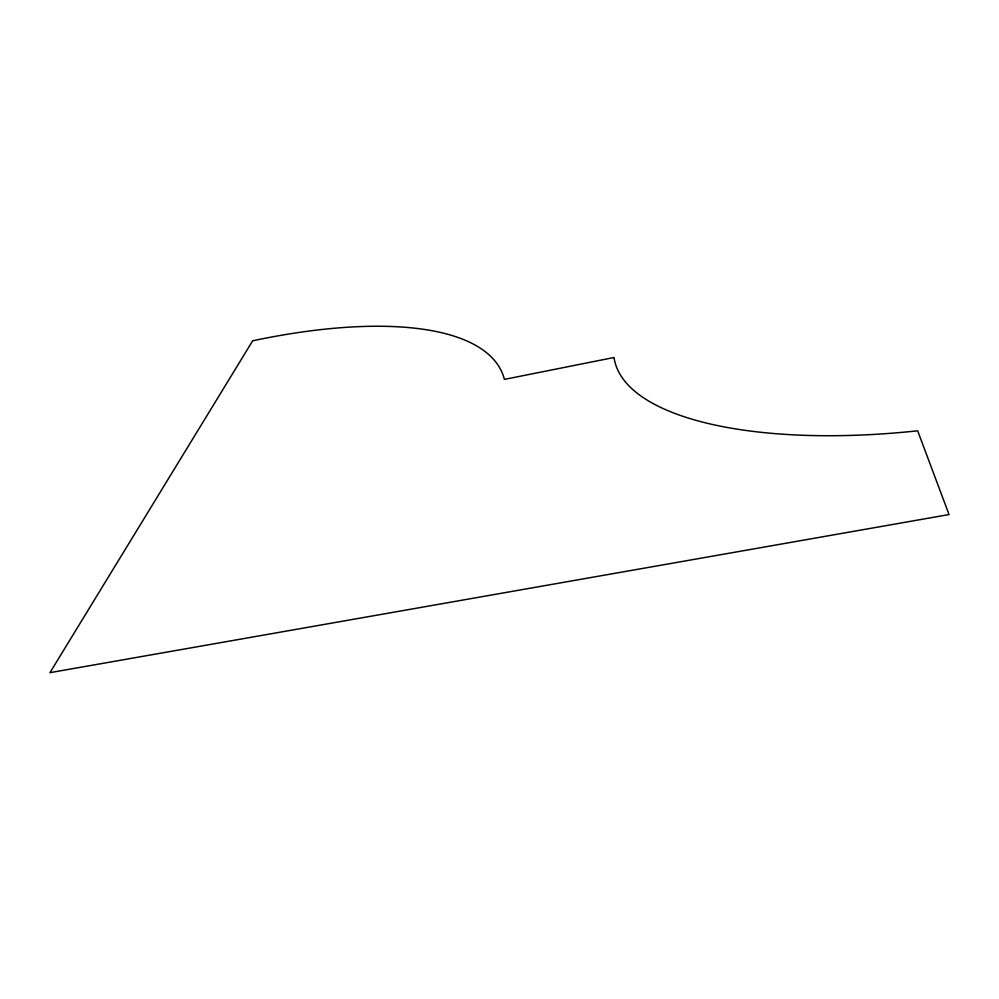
<?xml version="1.0" encoding="UTF-8"?>
<svg xmlns="http://www.w3.org/2000/svg" width="999" height="999" viewBox="0 0 999 999"><rect width="100%" height="100%" fill="white"/><g stroke="black" fill="none" stroke-linecap="round" stroke-linejoin="round"><path stroke-width="1.5" d="M252.685 340.784L49.95 672.664L949.05 514.56L917.656 430.806A334.777 120.317 -9 0 1 614.048 357.492L504.395 379.395A355.831 127.248 -20.1 0 0 252.685 340.784"/></g></svg>
